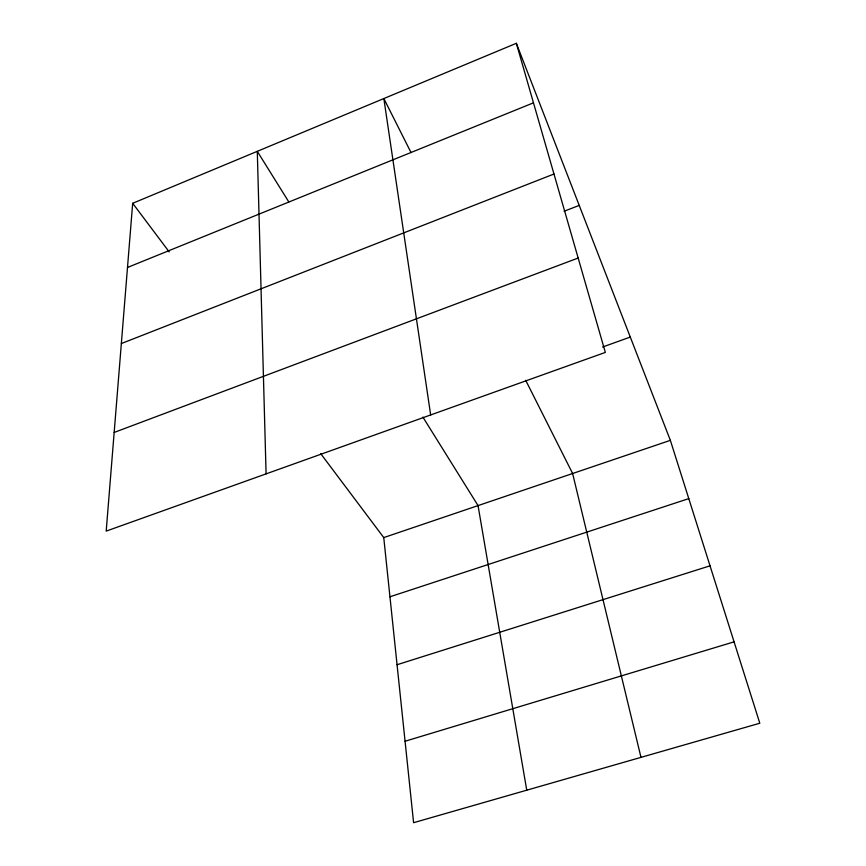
<?xml version="1.0" encoding="UTF-8"?>
<svg xmlns="http://www.w3.org/2000/svg" width="866" height="866" viewBox="0 0 866 866"><rect width="100%" height="100%" fill="white"/><g stroke="black" fill="none" stroke-linecap="round" stroke-linejoin="round"><path stroke-width="1.3" d="M132.682 203.294L106.193 531.118L605.334 352.408L516.342 43.3L132.682 203.294L169.173 251.876M127.497 267.464L533.478 102.827M121.359 343.542L553.969 174.012M564.08 211.239L579.224 205.404M114.171 432.437L578.163 258.036M602.595 347.017L630.296 337.069M383.757 537.591L670.36 440.35L759.807 723.229L413.591 822.7L383.757 537.591L320.756 453.697M389.949 596.782L688.784 498.621M397.061 664.731L710.033 565.823M405.061 741.242L734.076 641.847M288.768 201.865L257.289 151.334L266.089 473.875M422.9 417.098L478.043 505.592L526.745 790.193M411.047 152.589L383.844 98.551L430.662 414.944M525.684 380.282L572.621 473.507L640.981 757.371M516.342 43.3L670.36 440.35"/></g></svg>
